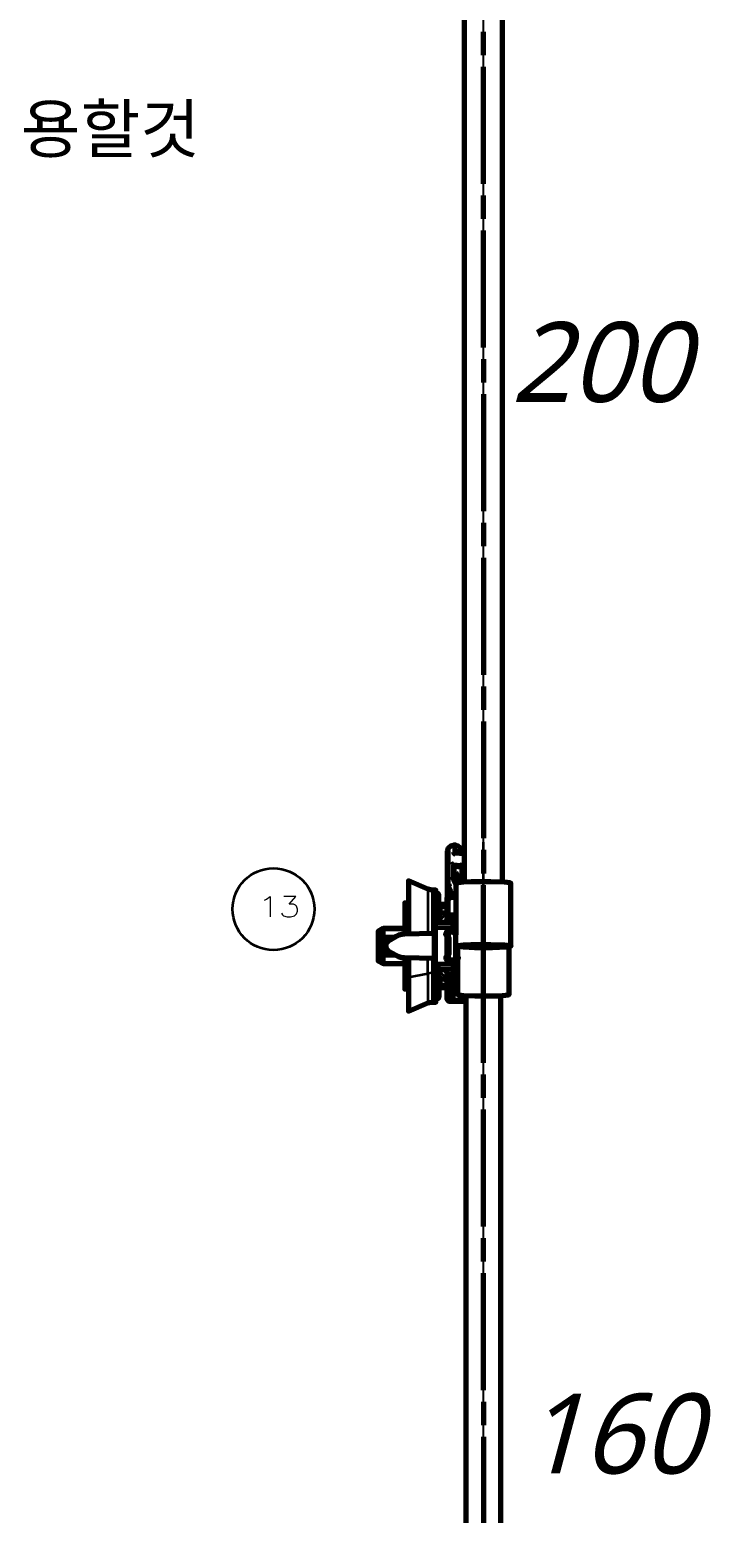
# Model space of a CAD drawing. Header units: millimetres. Extents: x 0 to 174, y 0 to 33.
# Drawn here: x 32.397 to 34.696, y 14.75 to 19.748 of the extents above; entities that cross this region are included whole.
import ezdxf

# ---------------------------------------------------------------- set-up
doc = ezdxf.new("R2010")
doc.units = ezdxf.units.MM
for name, color, linetype in [('ADDITIONAL_EDITABLE_TEXT', 7, 'Continuous'), ('GREEN_CENTERLINE_CONFIRMED', 7, 'Continuous'), ('PDF_Text', 7, 'Continuous')]:
    doc.layers.add(name, color=color, linetype=linetype)
doc.layers.add('PDF_Geomertry', color=7, linetype='Continuous', true_color=0x405f80)
doc.styles.add('PDF Lucida Handwriting Italic', font='')
doc.styles.get("Standard").update_dxf_attribs({"font": 'arial.ttf'})
doc.styles.get('PDF Lucida Handwriting Italic').set_extended_font_data('Lucida Handwriting', italic=True)

# ---------------------------------------------------------------- blocks, each defined once
blk = doc.blocks.new('SYM_13_022')
at = {"layer": 'PDF_Geomertry', "lineweight": 70}
for points in [[(0.0875, 0.0924), (0.0875, 0.2463), (0.0876, 0.2483), (0.0908, 0.2572), (0.0979, 0.2636), (0.1072, 0.266), (0.1128, 0.266), (0.1217, 0.2639), (0.1289, 0.2576), (0.1428, 0.2376)], [(0.1071, 0.265), (0.1072, 0.265), (0.1071, 0.2631), (0.1103, 0.2624), (0.111, 0.2615), (0.1111, 0.2613), (0.1111, 0.2611)], [(0.1072, 0.265), (0.1101, 0.2638), (0.1111, 0.2611), (0.111, 0.2617)], [(0.1128, 0.2657), (0.1079, 0.2656), (0.1076, 0.2656), (0.1076, 0.2656)], [(0.1163, 0.2654), (0.1128, 0.2657), (0.1129, 0.2657), (0.1131, 0.2656), (0.1135, 0.2651), (0.1138, 0.2643), (0.1142, 0.2618), (0.1156, 0.2615)], [(0.0885, 0.2463), (0.0885, 0.1347), (0.089, 0.1301), (0.0907, 0.1257)], [(0.1036, 0.1996), (0.1044, 0.2019), (0.1065, 0.2033), (0.1079, 0.2035)], [(0.1071, 0.2433), (0.1085, 0.239), (0.1121, 0.2361), (0.1143, 0.2356)], [(0.1435, 0.2361), (0.1433, 0.2361), (0.1432, 0.2365), (0.1378, 0.2444)], [(0.1417, 0.2357), (0.1403, 0.2372)], [(0.1406, 0.2378), (0.1429, 0.2367)], [(0.1425, 0.2331), (0.1417, 0.2357), (0.1425, 0.2358), (0.1428, 0.2358), (0.1432, 0.2356)], [(0.1078, 0.149), (0.1061, 0.1536), (0.1056, 0.1585)], [(0.1153, 0.1347), (0.1078, 0.149), (0.1085, 0.1621)], [(0.1279, 0.1397), (0.111, 0.1711), (0.1093, 0.1756), (0.1086, 0.1803), (0.1086, 0.1953), (0.1135, 0.1949), (0.1322, 0.1932)], [(0.1226, 0.1392), (0.1103, 0.1631)], [(0.1322, 0.1421), (0.1153, 0.1733)], [(0.1278, 0.1994), (0.1335, 0.1989)], [(0.1394, 0.1983), (0.1388, 0.1983), (0.1382, 0.1981), (0.1378, 0.1978), (0.1374, 0.1972), (0.1372, 0.1965), (0.1372, 0.1928)], [(0.1382, 0.1407), (0.1382, 0.1753), (0.1382, 0.1926), (0.1428, 0.1922)], [(0.1428, 0.1981), (0.1393, 0.1983), (0.1392, 0.1983), (0.1389, 0.1983)], [(0.0482, 0.005), (0.0482, 0.1146), (0.0357, 0.1146), (0.0297, 0.115), (0.0203, 0.1176), (-0.0447, 0.1453), (-0.0447, -0.0337)], [(0.0561, 0.0126), (0.0565, 0.0622), (0.0572, 0.096), (0.0574, 0.0979), (0.0574, 0.0981), (0.0574, 0.0982), (0.0574, 0.0982), (0.0568, 0.1007), (0.055, 0.1025), (0.0525, 0.1031)], [(0.0878, 0.1346), (0.0883, 0.13), (0.09, 0.1256)], [(0.0892, 0.1232), (0.09, 0.1243), (0.0901, 0.1249), (0.09, 0.1256), (0.0969, 0.1122)], [(0.0904, 0.1347), (0.091, 0.1306), (0.0925, 0.1265)], [(0.0926, 0.11), (0.0926, 0.0942)], [(-0.0447, 0.0654), (-0.0568, 0.0717), (-0.0568, -0.0339)], [(0.0568, 0.0531), (0.0568, 0.06)], [(0.0585, 0.0282), (0.0618, 0.0347), (0.0618, 0.0531), (0.0568, 0.0531), (0.0568, 0.0206), (0.0568, 0.0208)], [(0.0846, 0.0658), (0.081, 0.066), (0.0804, 0.066), (0.0803, 0.066)], [(0.1153, 0.0946), (0.0928, 0.0944), (0.0889, 0.0933), (0.086, 0.0904), (0.085, 0.0865), (0.085, 0.0857), (0.085, 0.0846), (0.085, 0.0353), (0.085, 0.0225)], [(0.0928, 0.0944), (0.0928, 0.0854), (0.0928, 0.0846), (0.085, 0.0846)], [(0.0928, 0.0943), (0.0885, 0.0931), (0.0856, 0.0896)], [(0.1063, 0.0047), (0.0494, 0.0038), (0.0456, 0.0026), (0.0428, -0.0003), (0.0417, -0.0042), (0.0417, -0.0046), (0.0417, -0.0165), (0.0417, -0.1315), (0.0417, -0.1435), (0.0417, -0.1439), (0.0422, -0.1469), (0.0439, -0.1494), (0.0464, -0.1511), (0.0494, -0.1518)], [(0.0494, 0.0024), (0.0464, 0.0018), (0.0439, 0.0003), (0.0422, -0.0019), (0.0417, -0.0046)], [(0.0589, 0.0242), (0.0576, 0.0222), (0.0572, 0.02), (0.0572, 0.0199), (0.0572, 0.0144)], [(0.0688, 0.0347), (0.0719, 0.0369), (0.0758, 0.0376)], [(0.0804, 0.0067), (0.0747, 0.0047), (0.069, 0.004)], [(0.0825, 0.0092), (0.0788, 0.0072), (0.0768, 0.0061)], [(0.0788, 0.0072), (0.0822, 0.0076)], [(0.0824, 0.0076), (0.1063, 0.0081), (0.1153, 0.0128)], [(0.0928, 0.0353), (0.085, 0.0353)], [(0.0928, 0.0261), (0.0897, 0.0256), (0.0872, 0.0239), (0.0856, 0.0215), (0.085, 0.0188), (0.085, 0.0164), (0.085, 0.0099), (0.086, 0.0135), (0.0889, 0.0163), (0.0928, 0.0172)], [(0.1153, 0.0243), (0.0928, 0.0239), (0.0906, 0.0235), (0.0865, 0.0208), (0.085, 0.0164)], [(0.1153, 0.0079), (0.1063, 0.0081), (0.1063, 0.0071)], [(0.1161, -0.0231), (0.1106, -0.0204), (0.1063, -0.0199), (0.1063, -0.016), (0.1063, -0.0089), (0.1063, 0.0033), (0.1063, 0.0047), (0.1153, 0.0046)], [(-0.1293, -0.1331), (-0.1293, -0.015), (-0.0568, -0.015), (-0.1293, -0.015), (-0.1464, -0.0249), (-0.1464, -0.1233), (-0.1293, -0.1331), (-0.0568, -0.1331)], [(-0.0922, -0.0456), (-0.1292, -0.0442), (-0.1097, -0.0443), (-0.0903, -0.0446)], [(0.0417, -0.0322), (-0.0574, -0.0339), (-0.0671, -0.0349), (-0.0765, -0.0375), (-0.0854, -0.0417), (-0.1124, -0.0574)], [(0.0888, -0.0367), (0.081, -0.0367), (0.0815, -0.0325), (0.0831, -0.0285), (0.0857, -0.025), (0.0893, -0.0222), (0.0933, -0.0206), (0.0978, -0.0199), (0.0976, -0.0268), (0.0976, -0.0276), (0.0976, -0.0278)], [(0.0888, -0.0442), (0.0888, -0.0443), (0.0888, -0.0446), (0.0888, -0.1036), (0.0888, -0.1039)], [(0.0896, -0.0451), (0.0893, -0.0451), (0.0889, -0.0451), (0.0888, -0.0446)], [(0.1064, -0.0278), (0.1064, -0.0278), (0.1064, -0.0272), (0.1063, -0.0199)], [(0.1153, -0.031), (0.1132, -0.031)], [(0.1153, -0.0367), (0.1231, -0.0367)], [(-0.1125, -0.0574), (-0.1193, -0.064), (-0.1221, -0.0731), (-0.1201, -0.0825), (-0.114, -0.0897), (-0.1125, -0.0908)], [(0.0417, -0.116), (-0.0574, -0.1142), (-0.0671, -0.1132), (-0.0765, -0.1106), (-0.0854, -0.1064), (-0.1124, -0.0908)], [(0.2949, -0.076), (0.299, -0.075), (0.3, -0.0746), (0.3003, -0.074)], [(-0.0922, -0.1025), (-0.1292, -0.1039), (-0.1097, -0.1037), (-0.0903, -0.1036)], [(-0.0568, -0.1142), (-0.0568, -0.1439), (-0.0568, -0.2197), (-0.0447, -0.2135)], [(-0.0447, -0.1144), (-0.0447, -0.1792), (-0.0447, -0.2933), (0.0203, -0.2658), (0.026, -0.2639), (0.0357, -0.2626), (0.0482, -0.2626), (0.0482, -0.1644), (0.0482, -0.1522)], [(0.1153, -0.1115), (0.1231, -0.1115), (0.1225, -0.1157), (0.121, -0.1196), (0.1183, -0.1232), (0.1147, -0.1258), (0.1107, -0.1276), (0.1063, -0.1282), (0.1063, -0.1322), (0.1063, -0.1392), (0.1063, -0.1514), (0.1063, -0.1528), (0.0494, -0.1518), (0.0494, -0.1506), (0.0456, -0.1496), (0.0428, -0.1469), (0.0417, -0.1435)], [(0.0418, -0.1439), (0.0418, -0.1454)], [(0.0525, -0.2512), (0.055, -0.2506), (0.0568, -0.2487), (0.0574, -0.2462), (0.0574, -0.2462), (0.0574, -0.2462), (0.0574, -0.2461), (0.0572, -0.2439), (0.0567, -0.2254), (0.0561, -0.1425)], [(0.0888, -0.1115), (0.0876, -0.1115), (0.081, -0.1115), (0.0815, -0.1158), (0.0833, -0.12), (0.086, -0.1235), (0.0896, -0.1261), (0.0935, -0.1276), (0.0978, -0.1282), (0.0976, -0.121), (0.0976, -0.1204), (0.0976, -0.1203)], [(0.1064, -0.1203), (0.1064, -0.1204), (0.1064, -0.1214), (0.1063, -0.1282)], [(0.0568, -0.169), (0.0568, -0.1687), (0.0568, -0.2012), (0.0618, -0.2012), (0.0618, -0.1828), (0.0585, -0.1762), (0.059, -0.1744), (0.059, -0.1737), (0.0586, -0.1728), (0.0572, -0.1708), (0.0568, -0.1687), (0.0572, -0.1726), (0.0585, -0.1762)], [(0.0572, -0.1625), (0.0572, -0.1678), (0.0572, -0.1681), (0.0574, -0.1692), (0.0582, -0.1714), (0.0589, -0.1722), (0.0592, -0.1718), (0.0631, -0.1625)], [(0.069, -0.1522), (0.0747, -0.1529), (0.0804, -0.1547)], [(0.0719, -0.1524), (0.0761, -0.1539)], [(0.0768, -0.1543), (0.0824, -0.1572)], [(0.0928, -0.1657), (0.0897, -0.165), (0.0872, -0.1635), (0.0856, -0.1611), (0.085, -0.1583), (0.085, -0.1672), (0.085, -0.1839), (0.085, -0.2517), (0.0894, -0.2587), (0.0929, -0.2594), (0.1063, -0.2594), (0.1386, -0.2594), (0.1488, -0.2594)], [(0.0928, -0.1746), (0.0889, -0.1736), (0.086, -0.1708), (0.085, -0.1672)], [(0.0928, -0.1839), (0.085, -0.1839)], [(0.1063, -0.1528), (0.1213, -0.1525)], [(0.1063, -0.2594), (0.1063, -0.2517), (0.1063, -0.184), (0.1063, -0.1747), (0.1063, -0.1551)], [(0.085, -0.2143), (0.0624, -0.2143), (0.0614, -0.2144), (0.0604, -0.2147), (0.0596, -0.2151), (0.0589, -0.2157), (0.0582, -0.2165), (0.0575, -0.2183), (0.0574, -0.2193), (0.0574, -0.2462), (0.0561, -0.2497), (0.0536, -0.2511), (0.0525, -0.2512), (0.0482, -0.2512)], [(0.0568, -0.2012), (0.0568, -0.2081)], [(0.0569, -0.2154), (0.0569, -0.2183), (0.0569, -0.2183)], [(0.0618, -0.2119), (0.0619, -0.2132), (0.0619, -0.2135), (0.0619, -0.2135)], [(0.0533, -0.2508), (0.0553, -0.2504)], [(0.1229, -0.2594), (0.1107, -0.2594), (0.1068, -0.2594)], [(0.1075, -0.2572), (0.1076, -0.2572), (0.1229, -0.2572), (0.1231, -0.2593), (0.1231, -0.2594)], [(0.1418, -0.2519), (0.1404, -0.2519), (0.1317, -0.2519)], [(0.1317, -0.2572), (0.1469, -0.2572), (0.1471, -0.2572), (0.1471, -0.2572)]]:
    blk.add_lwpolyline(points, dxfattribs=at)
at = {"layer": 'PDF_Geomertry', "lineweight": 35}
for points in [[(0.1111, 0.2613), (0.1107, 0.2632), (0.1092, 0.2646), (0.1072, 0.2651), (0.1071, 0.265), (0.0979, 0.2625), (0.0911, 0.2558), (0.0885, 0.2467), (0.0885, 0.2463)], [(0.0904, 0.2463), (0.0919, 0.2532), (0.0981, 0.2603), (0.1071, 0.2631), (0.1071, 0.2433), (0.1111, 0.2433), (0.1119, 0.241), (0.1135, 0.2399), (0.1147, 0.2394), (0.1143, 0.2356), (0.1425, 0.2331), (0.1428, 0.2325)], [(0.1071, 0.265), (0.1071, 0.2631)], [(0.1071, 0.2631), (0.1071, 0.2631)], [(0.1142, 0.2618), (0.1115, 0.2617), (0.1113, 0.2632), (0.1104, 0.2644), (0.1092, 0.2653), (0.1076, 0.2656), (0.1072, 0.2651), (0.1072, 0.266)], [(0.1151, 0.2401), (0.1138, 0.2404), (0.1126, 0.2413), (0.1118, 0.2425), (0.1115, 0.2439), (0.1111, 0.2433), (0.1111, 0.2611), (0.1111, 0.2613), (0.1115, 0.2617), (0.1115, 0.2439), (0.1156, 0.2439), (0.1156, 0.2615), (0.1179, 0.2608), (0.1254, 0.2551)], [(0.1128, 0.266), (0.1128, 0.2657)], [(0.1156, 0.2615), (0.1163, 0.2654), (0.1214, 0.2636), (0.1286, 0.2575), (0.1378, 0.2444), (0.1344, 0.2422), (0.1254, 0.2551), (0.1286, 0.2575), (0.1289, 0.2576)], [(0.0875, 0.2463), (0.0885, 0.2463), (0.0904, 0.2463), (0.0904, 0.1347), (0.0885, 0.1347), (0.0878, 0.1346), (0.0878, 0.0924)], [(0.1056, 0.1585), (0.1036, 0.1585), (0.1036, 0.1996), (0.1056, 0.1996), (0.1058, 0.2006), (0.1067, 0.2013), (0.1078, 0.2015), (0.1083, 0.2011), (0.1082, 0.1992), (0.1082, 0.1714), (0.1087, 0.1671), (0.1103, 0.1631), (0.1085, 0.1621), (0.1207, 0.1389)], [(0.1082, 0.1992), (0.1063, 0.1992), (0.1063, 0.1714), (0.1056, 0.1585), (0.1056, 0.1996), (0.1063, 0.1992), (0.1064, 0.1999), (0.1067, 0.2004), (0.1072, 0.2008), (0.1078, 0.2011), (0.1082, 0.1992), (0.1276, 0.1975), (0.1276, 0.1936)], [(0.1428, 0.1985), (0.1078, 0.2015), (0.1078, 0.2017), (0.1079, 0.2035), (0.1428, 0.2004)], [(0.1078, 0.2011), (0.1081, 0.2011), (0.1083, 0.2011), (0.1278, 0.1994), (0.1276, 0.1989), (0.1276, 0.1975), (0.1318, 0.1969), (0.1322, 0.1982), (0.1326, 0.1986), (0.1331, 0.1989), (0.1335, 0.1989), (0.1394, 0.1983), (0.1393, 0.1983)], [(0.1115, 0.2439), (0.1118, 0.2425), (0.1126, 0.2413), (0.1138, 0.2403), (0.1151, 0.24), (0.1147, 0.2394), (0.1403, 0.2372), (0.1406, 0.2378)], [(0.1061, 0.1482), (0.1042, 0.1532), (0.1036, 0.1585)], [(0.1082, 0.1714), (0.1063, 0.1714), (0.1068, 0.1667), (0.1085, 0.1621)], [(0.1086, 0.1803), (0.1087, 0.1803), (0.1136, 0.1803), (0.1135, 0.1949)], [(0.111, 0.1711), (0.1153, 0.1733), (0.114, 0.1767), (0.1136, 0.1803)], [(0.1318, 0.1932), (0.1318, 0.1969), (0.1372, 0.1965)], [(0.1382, 0.1421), (0.1374, 0.1421), (0.1322, 0.1421), (0.1322, 0.1932)], [(0.1382, 0.1753), (0.1428, 0.1749)], [(0.0203, 0.1176), (0.0203, -0.0325)], [(0.0357, 0.1146), (0.0357, -0.0322)], [(0.0511, -0.0081), (0.0519, 0.0917), (0.0525, 0.1031)], [(0.0892, 0.1232), (0.0926, 0.11), (0.1007, 0.0944)], [(0.1069, 0.0946), (0.0907, 0.1257), (0.09, 0.1256)], [(0.0907, 0.1257), (0.0925, 0.1265), (0.1092, 0.0946)], [(0.0926, 0.11), (0.0954, 0.1114), (0.0964, 0.1119), (0.0968, 0.1122), (0.0969, 0.1122), (0.0969, 0.1122), (0.0969, 0.1122), (0.1063, 0.0946)], [(0.1153, 0.1306), (0.1061, 0.1482), (0.1078, 0.149)], [(0.1276, 0.1397), (0.1276, 0.1404)], [(0.085, 0.0531), (0.0618, 0.0531), (0.0618, 0.0565), (0.0596, 0.0569), (0.0578, 0.0581), (0.0571, 0.0589), (0.0568, 0.06), (0.0569, 0.0672), (0.0574, 0.066), (0.0583, 0.0649), (0.0618, 0.0639), (0.0619, 0.0651), (0.0619, 0.0653), (0.0619, 0.0653), (0.0594, 0.066), (0.0576, 0.0678), (0.0569, 0.0703), (0.0574, 0.0711)], [(0.0569, 0.0672), (0.0569, 0.0701), (0.0569, 0.0703)], [(0.085, 0.0565), (0.0618, 0.0565), (0.0618, 0.0639), (0.085, 0.0639)], [(0.085, 0.0653), (0.0619, 0.0653), (0.0624, 0.0663)], [(0.0803, 0.066), (0.0801, 0.0663)], [(0.1153, 0.0849), (0.0928, 0.0846), (0.0928, 0.0353), (0.1153, 0.0356)], [(0.0494, 0.0038), (0.0494, 0.0024), (0.0494, -0.0096), (0.1063, -0.0089), (0.1153, -0.009)], [(0.1153, 0.0032), (0.1063, 0.0033), (0.0494, 0.0024)], [(0.0572, 0.02), (0.0568, 0.0206)], [(0.0572, 0.0039), (0.0572, 0.0144), (0.0631, 0.0144), (0.0589, 0.024), (0.0589, 0.0242)], [(0.076, 0.0274), (0.069, 0.0343), (0.0589, 0.0242), (0.0586, 0.0247), (0.0653, 0.0313), (0.0688, 0.0347), (0.069, 0.0343), (0.0706, 0.0356), (0.0722, 0.0364), (0.076, 0.0274), (0.085, 0.0274)], [(0.0653, 0.0313), (0.0618, 0.0347), (0.0653, 0.0382), (0.0681, 0.0404), (0.0713, 0.0418), (0.0758, 0.0426)], [(0.0631, 0.0039), (0.0631, 0.0144), (0.076, 0.0274), (0.076, 0.0372), (0.085, 0.0372)], [(0.0653, 0.0382), (0.0688, 0.0347)], [(0.0722, 0.0364), (0.0742, 0.0369), (0.076, 0.0372), (0.0758, 0.0376), (0.085, 0.0376)], [(0.0758, 0.0376), (0.0758, 0.0426), (0.085, 0.0426)], [(0.0824, 0.0076), (0.0804, 0.0067), (0.1063, 0.0071), (0.1153, 0.0069)], [(0.1153, 0.0264), (0.0928, 0.0261), (0.0928, 0.0239), (0.0928, 0.0172), (0.0922, 0.0153), (0.091, 0.0133), (0.086, 0.0096), (0.0822, 0.0076)], [(0.0928, 0.0353), (0.0928, 0.0261)], [(0.1153, -0.0161), (0.1063, -0.016), (0.0494, -0.0165), (0.0417, -0.0165), (0.0428, -0.0129), (0.0444, -0.0111), (0.0468, -0.01), (0.0494, -0.0096), (0.0494, -0.0107), (0.0494, -0.0124), (0.0464, -0.0128), (0.0439, -0.0136), (0.0429, -0.0143), (0.0417, -0.0165)], [(0.0494, -0.0124), (0.0494, -0.0144), (0.0494, -0.0165), (0.0494, -0.1315), (0.0494, -0.1337), (0.0494, -0.1357), (0.0447, -0.1349), (0.0428, -0.1336), (0.0421, -0.1329), (0.0418, -0.1322), (0.0417, -0.1315)], [(0.081, -0.1115), (0.081, -0.0367)], [(0.0978, -0.0199), (0.1063, -0.0199), (0.1063, -0.0256), (0.1061, -0.0272), (0.1061, -0.0276), (0.1061, -0.0278), (0.1061, -0.0278), (0.1061, -0.0278)], [(0.1063, -0.0199), (0.1063, -0.0199)], [(0.1063, -0.0199), (0.1063, -0.0256), (0.1064, -0.0272), (0.1064, -0.0278)], [(-0.0447, -0.1408), (-0.0568, -0.1439)], [(0.0357, -0.1158), (0.0357, -0.1644), (0.0278, -0.1649), (0.0203, -0.166), (0.0203, -0.1158)], [(0.1213, -0.1319), (0.1063, -0.1322), (0.0494, -0.1315), (0.0417, -0.1315), (0.0421, -0.1337), (0.0433, -0.1358), (0.0453, -0.1374), (0.0494, -0.1386), (0.0494, -0.1374), (0.0494, -0.1357)], [(0.1213, -0.139), (0.1063, -0.1392), (0.0494, -0.1386), (0.0494, -0.1506), (0.1063, -0.1514), (0.1213, -0.1512)], [(0.0525, -0.2512), (0.0521, -0.2453), (0.0513, -0.1712), (0.0511, -0.1401)], [(0.0889, -0.1029), (0.0888, -0.1036)], [(0.1061, -0.1203), (0.1061, -0.121), (0.1063, -0.1226), (0.1063, -0.1282), (0.0978, -0.1282)], [(0.1064, -0.1203), (0.1064, -0.1203), (0.1064, -0.1203), (0.1064, -0.1204), (0.1064, -0.1204), (0.1064, -0.121), (0.1063, -0.1226), (0.1063, -0.1282)], [(0.1063, -0.1282), (0.1063, -0.1282)], [(-0.0447, -0.1792), (0.0203, -0.166), (0.0203, -0.2658)], [(0.0482, -0.1644), (0.0357, -0.1644), (0.0357, -0.2626)], [(0.0568, -0.1687), (0.0572, -0.1681)], [(0.0631, -0.1625), (0.0593, -0.1625), (0.0581, -0.1625), (0.0575, -0.1625), (0.0574, -0.1625), (0.0572, -0.1625), (0.0572, -0.1625), (0.0572, -0.1519)], [(0.0722, -0.1846), (0.0706, -0.1836), (0.069, -0.1824), (0.0589, -0.1722), (0.0586, -0.1728), (0.0653, -0.1793)], [(0.0758, -0.1907), (0.0724, -0.1903), (0.069, -0.189), (0.0653, -0.1864), (0.0618, -0.1828), (0.0653, -0.1793), (0.0688, -0.1829), (0.069, -0.1824), (0.076, -0.1754), (0.0631, -0.1625), (0.0631, -0.1521)], [(0.085, -0.1907), (0.0758, -0.1907), (0.0758, -0.1858), (0.0719, -0.185), (0.0688, -0.1829), (0.0653, -0.1864)], [(0.085, -0.1858), (0.0758, -0.1858), (0.076, -0.1853), (0.0742, -0.1851), (0.0722, -0.1846), (0.076, -0.1754), (0.085, -0.1754)], [(0.076, -0.1754), (0.076, -0.1853), (0.085, -0.1853)], [(0.1213, -0.1746), (0.1063, -0.1747), (0.0928, -0.1746), (0.0928, -0.1657), (0.0922, -0.1636), (0.091, -0.1615), (0.086, -0.1578), (0.0804, -0.1547), (0.1063, -0.1551), (0.1213, -0.1549)], [(0.1213, -0.1839), (0.1063, -0.184), (0.0928, -0.1839), (0.0928, -0.2517), (0.085, -0.2517), (0.0851, -0.2525), (0.0854, -0.2535), (0.0867, -0.2551), (0.0888, -0.2564), (0.0928, -0.2572), (0.0928, -0.2546), (0.0928, -0.2517), (0.1063, -0.2517), (0.1389, -0.2517), (0.1388, -0.2572), (0.1388, -0.2589), (0.1388, -0.2593), (0.1388, -0.2594), (0.1388, -0.2594), (0.1388, -0.2594), (0.1386, -0.2594)], [(0.0928, -0.1746), (0.0928, -0.1839)], [(0.0618, -0.2119), (0.0583, -0.2129), (0.0574, -0.214), (0.0569, -0.2154), (0.0568, -0.2081), (0.0571, -0.2071), (0.0578, -0.2061), (0.0596, -0.205), (0.0618, -0.2046), (0.0618, -0.2012), (0.085, -0.2012)], [(0.0619, -0.2135), (0.0594, -0.2142), (0.0576, -0.216), (0.0569, -0.2183), (0.0574, -0.2193)], [(0.085, -0.2119), (0.0618, -0.2119), (0.0618, -0.2046), (0.085, -0.2046)], [(0.085, -0.2135), (0.0619, -0.2135), (0.0624, -0.2143)], [(0.1389, -0.2401), (0.1389, -0.2517), (0.1488, -0.2517)], [(0.0928, -0.2572), (0.0928, -0.2589), (0.0928, -0.2593), (0.0929, -0.2594)]]:
    blk.add_lwpolyline(points, dxfattribs=at)
at = {"layer": 'PDF_Geomertry', "lineweight": 70}
for points in [[(0.1344, 0.2422), (0.1156, 0.2439), (0.1151, 0.2401), (0.1151, 0.24), (0.1406, 0.2378)], [(0.0892, 0.1232), (0.0881, 0.1289), (0.0878, 0.1346), (0.0881, 0.1289)], [(0.0586, 0.0247), (0.0572, 0.0226), (0.0568, 0.0206), (0.0572, 0.0244), (0.0585, 0.0282), (0.059, 0.0264), (0.059, 0.0256)], [(0.1064, -0.0278), (0.0976, -0.0278), (0.0901, -0.0319), (0.0888, -0.0367), (0.0888, -0.0442), (0.0896, -0.0451), (0.0912, -0.0454), (0.0912, -0.1028), (0.0896, -0.1029), (0.0888, -0.1039), (0.0888, -0.1115), (0.0929, -0.119), (0.0976, -0.1203), (0.1064, -0.1203), (0.1139, -0.1161), (0.1153, -0.1115), (0.1153, -0.0367), (0.1111, -0.0292)], [(0.1428, -0.074), (0.1443, -0.0732), (0.1489, -0.0724), (0.1633, -0.0712), (0.1879, -0.0703), (0.2165, -0.0701), (0.2569, -0.0715), (0.2707, -0.0731), (0.2725, -0.0737), (0.2728, -0.0739), (0.2728, -0.074), (0.2728, -0.074), (0.2728, -0.074), (0.2728, -0.0739), (0.2725, -0.0737), (0.2707, -0.0731), (0.2569, -0.0715), (0.2165, -0.0701), (0.1879, -0.0703), (0.1633, -0.0712), (0.1489, -0.0724), (0.1443, -0.0732)], [(0.1488, -0.074), (0.1488, -0.0742), (0.1488, -0.0743), (0.149, -0.0744), (0.1497, -0.0749), (0.1526, -0.0757), (0.1701, -0.0775), (0.2108, -0.0785), (0.2347, -0.0781), (0.2539, -0.0768), (0.2635, -0.0756), (0.2668, -0.074), (0.2668, -0.074), (0.2668, -0.0739), (0.2667, -0.0737), (0.2647, -0.0731), (0.2503, -0.0715), (0.209, -0.0704), (0.1822, -0.0708), (0.161, -0.0719), (0.1519, -0.0729)], [(0.1488, -0.074), (0.1488, -0.0742), (0.1488, -0.0743), (0.149, -0.0744), (0.1497, -0.0749), (0.1526, -0.0757), (0.1701, -0.0775), (0.2108, -0.0785), (0.2347, -0.0781), (0.2539, -0.0768), (0.2635, -0.0756), (0.2668, -0.074), (0.2668, -0.074), (0.2668, -0.0739), (0.2667, -0.0737), (0.2647, -0.0731), (0.2503, -0.0715), (0.209, -0.0704), (0.1822, -0.0708), (0.161, -0.0719), (0.1519, -0.0729)], [(0.1763, -0.074), (0.1763, -0.0742), (0.1764, -0.0742), (0.1764, -0.0743), (0.1767, -0.0744), (0.1789, -0.075), (0.1949, -0.0762), (0.2276, -0.0758), (0.2363, -0.0751), (0.2393, -0.074), (0.2393, -0.074), (0.2393, -0.074), (0.2392, -0.0739), (0.2385, -0.0736), (0.2347, -0.0731), (0.211, -0.0722), (0.1915, -0.0724), (0.1786, -0.0733)], [(0.1763, -0.074), (0.1763, -0.0742), (0.1764, -0.0742), (0.1764, -0.0743), (0.1767, -0.0744), (0.1789, -0.075), (0.1949, -0.0762), (0.2276, -0.0758), (0.2363, -0.0751), (0.2393, -0.074), (0.2393, -0.074), (0.2393, -0.074), (0.2392, -0.0739), (0.2385, -0.0736), (0.2347, -0.0731), (0.211, -0.0722), (0.1915, -0.0724), (0.1786, -0.0733)]]:
    blk.add_lwpolyline(points, close=True, dxfattribs=at)
blk.add_lwpolyline([(0.085, 0.0679), (0.0828, 0.0667), (0.0801, 0.0663), (0.0624, 0.0663, -0.408431), (0.0574, 0.0711), (0.0574, 0.0982), (0.0574, 0.099), (0.0556, 0.1021), (0.0525, 0.1031), (0.0482, 0.1031)], format="xyb", dxfattribs=at)

msp = doc.modelspace()

# ---------------------------------------------------------------- linework, layer by layer
at = {"layer": 'GREEN_CENTERLINE_CONFIRMED'}
msp.add_lwpolyline([(33.925, 20.5357), (33.925, 8.9185)], dxfattribs=at)
at = {"layer": 'PDF_Geomertry', "lineweight": 70}
for points in [[(33.8601, 20.5365), (33.8601, 16.8761)], [(33.9901, 16.8761), (33.9901, 20.5365), (33.9901, 20.5367), (33.99, 20.5368), (33.9899, 20.5369)], [(33.8326, 16.6611), (33.8344, 16.6622), (33.84, 16.6633), (33.8578, 16.665), (33.884, 16.6661), (33.9501, 16.6665), (33.9961, 16.6647), (34.0139, 16.6626), (34.0168, 16.6618), (34.0175, 16.6615), (34.0176, 16.6613), (34.0176, 16.6613), (34.0176, 16.6611), (34.0176, 16.8721), (34.0176, 16.8722), (34.0176, 16.8722), (34.0175, 16.8725), (34.0168, 16.8729), (34.0139, 16.8738), (33.9961, 16.8757), (33.9501, 16.8775), (33.884, 16.8771), (33.8578, 16.876), (33.84, 16.8743), (33.8344, 16.8732), (33.8326, 16.8721), (33.8326, 16.699)], [(33.8661, 16.4942), (33.8661, 13.6871), (33.8661, 13.6871), (33.8661, 13.6869), (33.8664, 13.6867), (33.8671, 13.6864), (33.87, 13.6856), (33.8875, 13.6837), (33.9282, 13.6828), (33.9521, 13.6832), (33.9712, 13.6843), (33.9808, 13.6857), (33.9842, 13.6871), (33.9842, 16.4942)]]:
    msp.add_lwpolyline(points, dxfattribs=at)
at = {"layer": 'PDF_Geomertry', "color": 3, "lineweight": 70}
for points in [[(33.9251, 19.6618), (33.9251, 19.7406)], [(33.9251, 19.2288), (33.9251, 19.6225)], [(33.9251, 19.1106), (33.9251, 19.1893)], [(33.9251, 18.6775), (33.9251, 19.0713)], [(33.9251, 18.6382), (33.9251, 18.5594)], [(33.9251, 18.5201), (33.9251, 18.1264)], [(33.9251, 18.0869), (33.9251, 18.0082)], [(33.9251, 17.9689), (33.9251, 17.5751)], [(33.9251, 17.5358), (33.9251, 17.4571)], [(33.9251, 17.4178), (33.9251, 17.024)], [(33.9251, 16.9846), (33.9251, 16.9058)], [(33.9251, 16.2676), (33.9251, 16.6611), (33.9251, 16.8665)], [(33.9251, 16.1494), (33.9251, 16.2282)], [(33.9251, 15.7164), (33.9251, 16.1101)], [(33.9251, 15.5983), (33.9251, 15.6771)], [(33.9251, 15.1653), (33.9251, 15.5589)], [(33.9251, 15.1258), (33.9251, 15.0471)], [(33.9251, 15.0078), (33.9251, 14.614)]]:
    msp.add_lwpolyline(points, dxfattribs=at)
at = {"layer": 'PDF_Geomertry', "color": 18, "lineweight": 35, "true_color": 0x260000}
for points in [[(33.9251, 19.6618), (33.9251, 19.7406)], [(33.9251, 19.2288), (33.9251, 19.6225)], [(33.9251, 19.1106), (33.9251, 19.1893)], [(33.9251, 18.6775), (33.9251, 19.0713)], [(33.9251, 18.6382), (33.9251, 18.5594)], [(33.9251, 18.52), (33.9251, 18.1264)], [(33.9251, 18.0869), (33.9251, 18.0082)], [(33.9251, 17.9689), (33.9251, 17.5751)], [(33.9251, 17.5358), (33.9251, 17.4571)], [(33.9251, 17.4176), (33.9251, 17.024)], [(33.9251, 16.8453), (33.9251, 17.0111)], [(33.9251, 16.9846), (33.9251, 16.9058)], [(33.9251, 16.8665), (33.9251, 16.5253)], [(33.9251, 16.806), (33.9251, 16.7272)], [(33.9251, 16.6588), (33.9251, 16.8018)], [(33.9251, 16.7007), (33.9251, 16.7794), (33.9251, 16.7978)], [(33.9251, 16.6878), (33.9251, 16.5219)], [(33.9251, 16.2676), (33.9251, 16.6613)], [(33.9251, 16.6193), (33.9251, 16.5406)], [(33.9251, 16.5013), (33.9251, 16.3582)], [(33.9251, 16.1494), (33.9251, 16.2282)], [(33.9251, 15.7164), (33.9251, 16.1101)], [(33.9251, 15.5983), (33.9251, 15.6771)], [(33.9251, 15.1653), (33.9251, 15.5589)], [(33.9251, 15.1258), (33.9251, 15.0471)], [(33.9251, 15.0078), (33.9251, 14.614)]]:
    msp.add_lwpolyline(points, dxfattribs=at)
at = {"layer": 'PDF_Geomertry', "color": 18, "lineweight": 13, "true_color": 0x260000}
for points in [[(33.1883, 16.8158), (33.195, 16.8192), (33.2072, 16.8281), (33.2072, 16.759)], [(33.245, 16.7713), (33.2483, 16.7657), (33.2517, 16.7624), (33.2639, 16.759), (33.2761, 16.759), (33.2894, 16.7624), (33.2961, 16.769), (33.2994, 16.779), (33.2994, 16.7857), (33.2961, 16.7957), (33.2928, 16.799), (33.2861, 16.8024), (33.2706, 16.8024), (33.2939, 16.8281), (33.2528, 16.8281)]]:
    msp.add_lwpolyline(points, dxfattribs=at)
at = {"layer": 'PDF_Geomertry', "color": 165, "lineweight": 70, "true_color": 0x5267a5}
msp.add_lwpolyline([(33.8326, 16.6611), (33.9343, 16.6611)], dxfattribs=at)
at = {"layer": 'PDF_Geomertry', "lineweight": 70}
msp.add_lwpolyline([(34.0118, 16.6611), (34.0108, 16.6601), (34.0081, 16.6592), (33.9992, 16.6578), (33.98, 16.6561), (33.9547, 16.655), (33.8969, 16.655), (33.8581, 16.6569), (33.8424, 16.6592), (33.8396, 16.6601), (33.8389, 16.6606), (33.8386, 16.6607), (33.8386, 16.661), (33.8386, 16.6611), (33.8386, 16.4989), (33.8386, 16.4988), (33.8386, 16.4986), (33.8389, 16.4983), (33.8396, 16.4979), (33.8424, 16.4969), (33.8581, 16.4949), (33.8969, 16.4928), (33.9547, 16.4928), (33.98, 16.4939), (33.9992, 16.4956), (34.0081, 16.4971), (34.0108, 16.4979), (34.0118, 16.4989)], close=True, dxfattribs=at)
at = {"layer": 'PDF_Geomertry', "color": 18, "lineweight": 35, "true_color": 0x260000}
msp.add_circle((33.2181, 16.7854), 0.1378, dxfattribs=at)

# ---------------------------------------------------------------- block references
msp.add_blockref('SYM_13_022', (33.7174, 16.7351))

# ---------------------------------------------------------------- texts
at = {"layer": 'ADDITIONAL_EDITABLE_TEXT', "insert": (28.6069, 19.4936), "char_height": 0.16, "width": 5.531944, "attachment_point": 1}
msp.add_mtext('GROMMET 적용후 2번 COLDMELT 적용할것', dxfattribs=at)
at = {"layer": 'PDF_Text', "char_height": 0.26906, "attachment_point": 7, "style": 'PDF Lucida Handwriting Italic'}
for s, insert in [('200', (34.0183, 18.4901)), ('160', (34.0585, 14.8806))]:
    msp.add_mtext(s, dxfattribs=dict(at, insert=insert))

doc.saveas('drawing.dxf')
